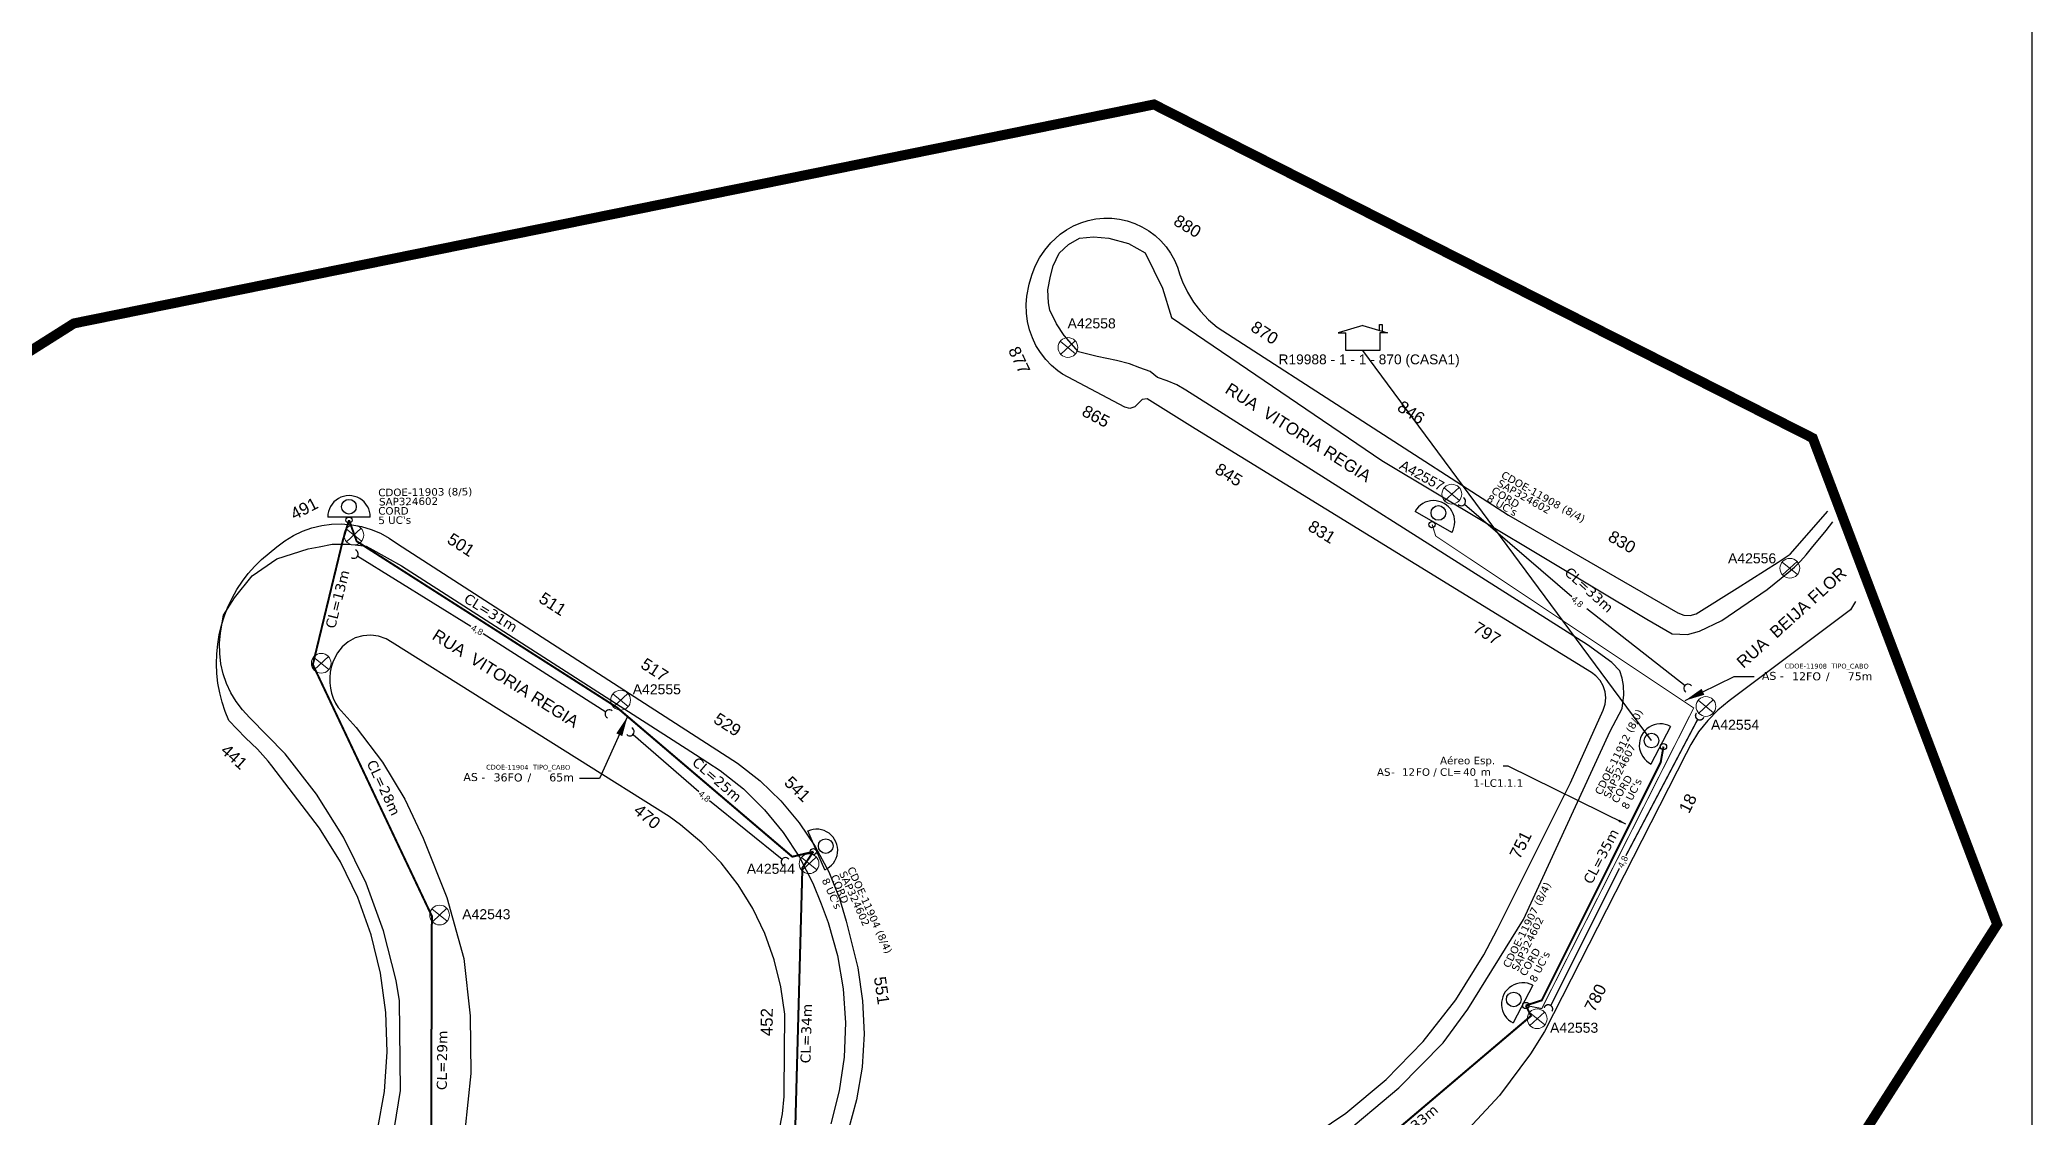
# Model space of a CAD drawing. Header units: metres. Extents: x 1369778 to 1370616, y 14918213 to 14918807.
# Drawn here: x 1370417.1 to 1370616.3, y 14918456.7 to 14918564.5 of the extents above; entities that cross this region are included whole.
import ezdxf
from ezdxf.enums import TextEntityAlignment as Align

# ---------------------------------------------------------------- set-up
doc = ezdxf.new("R2010")
doc.units = ezdxf.units.M
doc.header["$LTSCALE"] = 0.1
doc.header["$MEASUREMENT"] = 0
doc.linetypes.add('PHANTOM2', pattern=[1.25, 0.625, -0.125, 0.125, -0.125, 0.125, -0.125])
for name, color, linetype in [('10.0-Cartográfico', 252, 'Continuous'), ('10.2-Nº Policía', 2, 'Continuous'), ('10.3-Nome das Ruas', 252, 'Continuous'), ('20.2-CDO_POSTE', 1, 'Continuous'), ('20.5-CABO AÉREO', 1, 'FENCELINE1'), ('30.0 - Legenda dos cabos', 7, 'Continuous'), ('Celulização - CABO 04', 7, 'Continuous'), ('label_cabos', 7, 'Continuous'), ('Legenda', 1, 'Continuous'), ('SURVEYS', 7, 'Continuous'), ('SURVEYS_LEGENDAS', 7, 'Continuous')]:
    doc.layers.add(name, color=color, linetype=linetype)
doc.layers.add('10.4-Postes', color=1, linetype='Continuous', lineweight=0)
doc.layers.add('20.6-CORDOALHA_SUPORTE', color=7, linetype='Continuous', lineweight=25)
doc.layers.add('70.3 - Atributos Ocultos', color=102, linetype='Continuous', plot=False)
doc.layers.add('EXTRA', color=50, linetype='Continuous', plot=False)
doc.styles.add('ARIAL', font='arial.ttf')
doc.styles.add('siredit', font='verdana.ttf')
doc.styles.get("Standard").update_dxf_attribs({"font": 'arial.ttf'})
doc.linetypes.add('FENCELINE1', pattern='A,0.25,-0.1,[133,ltypeshp.shx,S=0.1,R=0,X=-0.1,Y=0],-0.1,1', length=1.45)
doc.dimstyles.new('CC', dxfattribs={"dimtxt": 1, "dimasz": 2, "dimexe": 0.18, "dimexo": 0.0625, "dimgap": 0.09, "dimtad": 0, "dimdec": 0, "dimrnd": 1, "dimzin": 0, "dimdsep": 46, "dimtxsty": 'siredit', "dimblk": 'NONE', "dimcen": 0, "dimse1": 1, "dimse2": 1, "dimsd1": 1, "dimsd2": 1, "dimclrt": 7, "dimadec": 0, "dimazin": 0, "dimtfac": 1, "dimtdec": 0, "dimtofl": 0, "dimtmove": 0, "dimatfit": 3, "dimfxl": 0, "dimtolj": 1, "dimtzin": 0, "dimarcsym": 0})
doc.dimstyles.new('CL', dxfattribs={"dimtxt": 1, "dimasz": 2, "dimexe": 0.18, "dimexo": 0.0625, "dimgap": 0.09, "dimtad": 0, "dimdec": 0, "dimrnd": 1, "dimzin": 0, "dimdsep": 46, "dimtxsty": 'siredit', "dimblk": 'NONE', "dimcen": 0, "dimse1": 1, "dimse2": 1, "dimsd1": 1, "dimsd2": 1, "dimclrt": 7, "dimadec": 0, "dimazin": 0, "dimtfac": 1, "dimtdec": 0, "dimtofl": 0, "dimtmove": 0, "dimatfit": 3, "dimfxl": 0, "dimtolj": 1, "dimtzin": 0, "dimarcsym": 0})
doc.dimstyles.get("Standard").update_dxf_attribs({"dimtxt": 0.18, "dimasz": 0.18, "dimexe": 0.18, "dimexo": 0.0625, "dimgap": 0.09, "dimtad": 0, "dimtih": 1, "dimtoh": 1, "dimdec": 4, "dimzin": 0, "dimdsep": 46, "dimtxsty": 'Standard', "dimcen": 0.09, "dimadec": 0, "dimazin": 0, "dimtfac": 1, "dimtdec": 4, "dimtofl": 0, "dimtmove": 0, "dimatfit": 3, "dimfxl": 0, "dimtolj": 1, "dimtzin": 0, "dimarcsym": 0})

# ---------------------------------------------------------------- blocks, each defined once
blk = doc.blocks.new('PTPT')
at = {"layer": '10.4-Postes', "color": 1, "linetype": 'PHANTOM2'}
for points in [[(-0.0000079, 0.0000104), (0.0000075, -0.000002)], [(0.000007, 0.0000109), (-0.0000074, -0.0000025)]]:
    blk.add_lwpolyline(points, dxfattribs=at)
at = {"layer": '10.4-Postes', "color": 1}
blk.add_circle((-0.0000002, 0.0000042), 0.00000987, dxfattribs=at)
blk = doc.blocks.new('*D41')
at = {"layer": 'Defpoints', "color": 0, "transparency": 16777216}
for p in [(1370457.06, 14918476.93), (1370457.49, 14918476.92), (1370456.73, 14918447.86)]:
    blk.add_point(p, dxfattribs=at)
at = {"layer": 'Celulização - CABO 04', "color": 7, "transparency": 16777216, "insert": (1370457.32, 14918462.39), "char_height": 1, "attachment_point": 5, "rotation": 89.3519, "style": 'siredit'}
blk.add_mtext('\\A1;CL=29m', dxfattribs=at)
blk = doc.blocks.new('_None')
blk = doc.blocks.new('*D42')
at = {"layer": 'Defpoints', "color": 0, "transparency": 16777216}
for p in [(1370445.23, 14918502.11), (1370457.06, 14918476.93), (1370457.37, 14918477.07)]:
    blk.add_point(p, dxfattribs=at)
at = {"layer": 'Celulização - CABO 04', "color": 7, "transparency": 16777216, "insert": (1370451.46, 14918489.66), "char_height": 1, "attachment_point": 5, "rotation": 295.1553, "style": 'siredit'}
blk.add_mtext('\\A1;CL=28m', dxfattribs=at)
blk = doc.blocks.new('*D43')
at = {"layer": 'Defpoints', "color": 0, "transparency": 16777216}
for p in [(1370448.49, 14918514.94), (1370448.49, 14918514.94), (1370445.23, 14918502.11)]:
    blk.add_point(p, dxfattribs=at)
at = {"layer": 'Celulização - CABO 04', "color": 7, "transparency": 16777216, "insert": (1370446.86, 14918508.52), "char_height": 1, "attachment_point": 5, "rotation": 75.7533, "style": 'siredit'}
blk.add_mtext('\\A1;CL=13m', dxfattribs=at)
blk = doc.blocks.new('*D44')
at = {"layer": 'Defpoints', "color": 0, "transparency": 16777216}
for p in [(1370448.57, 14918514.88), (1370475.16, 14918498.42), (1370475.47, 14918498.93)]:
    blk.add_point(p, dxfattribs=at)
at = {"layer": 'Celulização - CABO 04', "color": 7, "transparency": 16777216, "insert": (1370462.18, 14918507.16), "char_height": 1, "attachment_point": 5, "rotation": 328.236, "style": 'siredit'}
blk.add_mtext('\\A1;CL=31m', dxfattribs=at)
blk = doc.blocks.new('*D45')
at = {"layer": 'Defpoints', "color": 0, "transparency": 16777216}
for p in [(1370475.16, 14918498.42), (1370494, 14918482.06), (1370494.2, 14918482.3)]:
    blk.add_point(p, dxfattribs=at)
at = {"layer": 'Celulização - CABO 04', "color": 7, "transparency": 16777216, "insert": (1370484.79, 14918490.48), "char_height": 1, "attachment_point": 5, "rotation": 319.0144, "style": 'siredit'}
blk.add_mtext('\\A1;CL=25m', dxfattribs=at)
blk = doc.blocks.new('*D46')
at = {"layer": 'Defpoints', "color": 0, "transparency": 16777216}
for p in [(1370494, 14918482.06), (1370494.18, 14918482.05), (1370493.07, 14918448.08)]:
    blk.add_point(p, dxfattribs=at)
at = {"layer": 'Celulização - CABO 04', "color": 7, "transparency": 16777216, "insert": (1370493.72, 14918465.07), "char_height": 1, "attachment_point": 5, "rotation": 88.4419, "style": 'siredit'}
blk.add_mtext('\\A1;CL=34m', dxfattribs=at)
blk = doc.blocks.new('*D55')
at = {"layer": 'Defpoints', "color": 0, "transparency": 16777216}
for p in [(1370566.78, 14918466.55), (1370566.89, 14918466.42), (1370541.79, 14918445.14)]:
    blk.add_point(p, dxfattribs=at)
at = {"layer": 'Celulização - CABO 04', "color": 7, "transparency": 16777216, "insert": (1370554.4, 14918455.72), "char_height": 1, "attachment_point": 5, "rotation": 40.5818, "style": 'siredit'}
blk.add_mtext('\\A1;CL=33m', dxfattribs=at)
blk = doc.blocks.new('*D56')
at = {"layer": 'Defpoints', "color": 0, "transparency": 16777216}
for p in [(1370581.28, 14918498.24), (1370582.44, 14918497.63), (1370566.18, 14918466.63)]:
    blk.add_point(p, dxfattribs=at)
at = {"layer": 'Celulização - CABO 04', "color": 7, "transparency": 16777216, "insert": (1370573.17, 14918482.79), "char_height": 1, "attachment_point": 5, "rotation": 62.3125, "style": 'siredit'}
blk.add_mtext('\\A1;CL=35m', dxfattribs=at)
blk = doc.blocks.new('*D57')
at = {"layer": 'Defpoints', "color": 0, "transparency": 16777216}
for p in [(1370559.28, 14918519.99), (1370583.76, 14918497.9), (1370584.2, 14918498.4)]:
    blk.add_point(p, dxfattribs=at)
at = {"layer": 'Celulização - CABO 04', "color": 7, "transparency": 16777216, "insert": (1370571.96, 14918509.45), "char_height": 1, "attachment_point": 5, "rotation": 317.9387, "style": 'siredit'}
blk.add_mtext('\\A1;CL=33m', dxfattribs=at)
blk = doc.blocks.new('A$C7D571CCD')
at = {"layer": 'EXTRA', "style": 'siredit'}
for tag, p in [('ID', (6.68, 1.72)), ('XX', (11.11, 1.72))]:
    blk.add_attdef(tag, text='', height=0.48, rotation=359.69, dxfattribs=at).set_placement(p, align=Align.MIDDLE_CENTER)
at = {"layer": 'Legenda', "color": 7, "style": 'siredit'}
for tag, p in [('TIPO_CABO', (3.39, 0.74)), ('CABO', (6.76, 0.7)), ('/', (8.88, 0.7)), ('METROS', (12.11, 0.7))]:
    blk.add_attdef(tag, text='', height=0.8, rotation=359.69, dxfattribs=at).set_placement(p, align=Align.MIDDLE_CENTER)
blk = doc.blocks.new('LVLV')
for p, q in [((0, 0.0000254), (-0.0000251, 0.000018)), ((0, 0.0000254), (0.0000251, 0.000018)), ((0.0000169, 0.0000264), (0.0000195, 0.0000264)), ((0.0000169, 0.0000205), (0.0000169, 0.0000264)), ((0.0000195, 0.0000264), (0.0000195, 0.0000198)), ((-0.0000251, 0.000018), (-0.0000173, 0.000018)), ((-0.0000172, 0), (-0.0000172, 0.0000179)), ((0.0000172, 0), (-0.0000172, 0)), ((0.0000251, 0.000018), (0.0000172, 0.000018)), ((0.0000172, 0.000018), (0.0000172, 0))]:
    blk.add_line(p, q)
blk = doc.blocks.new('*U84')
at = {"layer": '30.0 - Legenda dos cabos', "color": 0, "style": 'siredit'}
for s, p in [('Aéreo Esp.', (7.5, 0.55)), ('CL=', (7.5, -0.6))]:
    blk.add_text(s, height=0.75, dxfattribs=at).set_placement(p, align=Align.MIDDLE_LEFT)
for s, p in [('-', (2.8, -0.6)), ('/', (7, -0.6)), ('-', (11.7, -1.7))]:
    blk.add_text(s, height=0.75, dxfattribs=at).set_placement(p, align=Align.MIDDLE_CENTER)
for s, p in [('FO', (6.5, -0.6)), ('m', (12.58, -0.6))]:
    blk.add_text(s, height=0.75, dxfattribs=at).set_placement(p, align=Align.MIDDLE_RIGHT)
at = {"layer": '30.0 - Legenda dos cabos', "color": 0, "style": 'siredit', "flags": 9}
blk.add_attdef('DESTINO_CABO', text='', height=0.75, dxfattribs=at).set_placement((3.65, 0.55), align=Align.MIDDLE_CENTER)
at = {"layer": '30.0 - Legenda dos cabos', "color": 0, "style": 'siredit', "flags": 8}
for tag, p in [('TIPO_CABO', (2.55, -0.6)), ('FIBRAS', (5, -0.6)), ('CODIGO', (11.5, -1.7))]:
    blk.add_attdef(tag, text='', height=0.75, dxfattribs=at).set_placement(p, align=Align.MIDDLE_RIGHT)
for tag, p in [('COMP_CABO', (9.8, -0.6)), ('LANCE', (11.9, -1.7))]:
    blk.add_attdef(tag, text='', height=0.75, dxfattribs=at).set_placement(p, align=Align.MIDDLE_LEFT)
at = {"layer": '70.3 - Atributos Ocultos', "style": 'siredit', "flags": 9}
blk.add_attdef('ORIGEM_CABO', text='', height=0.5, dxfattribs=at).set_placement((4, 1.05), align=Align.BOTTOM_CENTER)
blk.add_attdef('FATOR', text='', height=0.3, dxfattribs=at).set_placement((6.75, -0.25), align=Align.MIDDLE_CENTER)
at = {"layer": '30.0 - Legenda dos cabos', "color": 0}
blk.add_leader([(26.08, -5.81), (14.3, 0), (13.8, 0)], dimstyle='Standard', override={"dimasz": 0.75, "dimgap": 0.5, "dimtad": 0}, dxfattribs=at)

msp = doc.modelspace()

# ---------------------------------------------------------------- linework, layer by layer
msp.add_lwpolyline([(1369777.7, 14918213.08), (1370616.26, 14918213.08), (1370616.26, 14918807.08), (1369777.7, 14918807.08), (1369777.7, 14918213.08)])
at = {"layer": '10.0-Cartográfico'}
for p, q in [((1370518.17, 14918544.16), (1370519.1, 14918545.02)), ((1370519.1, 14918545.02), (1370519.74, 14918545.48)), ((1370519.74, 14918545.48), (1370520.43, 14918545.86)), ((1370520.43, 14918545.86), (1370521.15, 14918546.18)), ((1370521.15, 14918546.18), (1370521.9, 14918546.41)), ((1370521.9, 14918546.41), (1370522.68, 14918546.57)), ((1370522.68, 14918546.57), (1370523.46, 14918546.64)), ((1370523.46, 14918546.64), (1370524.25, 14918546.63)), ((1370524.25, 14918546.63), (1370525.04, 14918546.54)), ((1370525.04, 14918546.54), (1370525.81, 14918546.36)), ((1370525.81, 14918546.36), (1370526.55, 14918546.11)), ((1370526.55, 14918546.11), (1370527.27, 14918545.78)), ((1370527.27, 14918545.78), (1370527.95, 14918545.38)), ((1370527.95, 14918545.38), (1370528.58, 14918544.91)), ((1370517.04, 14918542.66), (1370517.57, 14918543.44)), ((1370517.57, 14918543.44), (1370518.17, 14918544.16)), ((1370518.4, 14918541.87), (1370519, 14918543.12)), ((1370519, 14918543.12), (1370519.93, 14918543.99)), ((1370519.93, 14918543.99), (1370521.04, 14918544.64)), ((1370521.04, 14918544.64), (1370522.43, 14918544.78)), ((1370522.43, 14918544.78), (1370523.95, 14918544.64)), ((1370523.95, 14918544.64), (1370525.94, 14918544.09)), ((1370525.94, 14918544.09), (1370527.6, 14918543.16)), ((1370527.6, 14918543.16), (1370529.32, 14918539.65)), ((1370528.58, 14918544.91), (1370529.16, 14918544.37)), ((1370529.16, 14918544.37), (1370529.68, 14918543.78)), ((1370529.68, 14918543.78), (1370530.14, 14918543.14)), ((1370530.14, 14918543.14), (1370530.52, 14918542.45)), ((1370516.25, 14918540.95), (1370516.6, 14918541.82)), ((1370516.6, 14918541.82), (1370517.04, 14918542.66)), ((1370518.12, 14918540.85), (1370518.4, 14918541.87)), ((1370530.52, 14918542.45), (1370530.84, 14918541.72)), ((1370530.84, 14918541.72), (1370531.07, 14918540.97)), ((1370515.76, 14918538.83), (1370515.99, 14918540.04)), ((1370515.99, 14918540.04), (1370516.25, 14918540.95)), ((1370517.85, 14918539.47), (1370518.12, 14918540.85)), ((1370517.94, 14918538.17), (1370517.85, 14918539.47)), ((1370529.32, 14918539.65), (1370530.24, 14918536.69)), ((1370531.07, 14918540.97), (1370531.33, 14918540.26)), ((1370531.33, 14918540.26), (1370531.83, 14918539.22)), ((1370531.83, 14918539.22), (1370532.43, 14918538.23)), ((1370515.69, 14918537.99), (1370515.76, 14918538.83)), ((1370515.72, 14918537.14), (1370515.69, 14918537.99)), ((1370515.83, 14918536.3), (1370515.72, 14918537.14)), ((1370518.08, 14918537.43), (1370517.94, 14918538.17)), ((1370518.73, 14918536.05), (1370518.08, 14918537.43)), ((1370532.43, 14918538.23), (1370533.13, 14918537.32)), ((1370533.13, 14918537.32), (1370533.92, 14918536.48)), ((1370516.03, 14918535.47), (1370515.83, 14918536.3)), ((1370516.32, 14918534.67), (1370516.03, 14918535.47)), ((1370519.51, 14918534.89), (1370518.73, 14918536.05)), ((1370530.24, 14918536.69), (1370551.27, 14918522.38)), ((1370533.92, 14918536.48), (1370534.79, 14918535.73)), ((1370534.79, 14918535.73), (1370563.91, 14918516.94)), ((1370516.68, 14918533.91), (1370516.32, 14918534.67)), ((1370517.13, 14918533.19), (1370516.68, 14918533.91)), ((1370517.65, 14918532.51), (1370517.13, 14918533.19)), ((1370520.94, 14918533.28), (1370519.51, 14918534.89)), ((1370522.79, 14918532.81), (1370520.94, 14918533.28)), ((1370518.23, 14918531.9), (1370517.65, 14918532.51)), ((1370518.88, 14918531.35), (1370518.23, 14918531.9)), ((1370519.33, 14918531.03), (1370518.88, 14918531.35)), ((1370525.56, 14918527.72), (1370519.33, 14918531.03)), ((1370524.72, 14918532.4), (1370522.79, 14918532.81)), ((1370526.03, 14918532.07), (1370524.72, 14918532.4)), ((1370527.05, 14918531.66), (1370526.03, 14918532.07)), ((1370528.11, 14918531.29), (1370527.05, 14918531.66)), ((1370528.83, 14918530.71), (1370528.11, 14918531.29)), ((1370529.81, 14918530.38), (1370528.83, 14918530.71)), ((1370530.76, 14918529.96), (1370529.81, 14918530.38)), ((1370531.65, 14918529.44), (1370530.76, 14918529.96)), ((1370571.82, 14918503.97), (1370531.65, 14918529.44)), ((1370526.07, 14918527.6), (1370525.56, 14918527.72)), ((1370526.56, 14918527.75), (1370526.07, 14918527.6)), ((1370526.92, 14918528.13), (1370526.56, 14918527.75)), ((1370527.28, 14918528.5), (1370526.92, 14918528.13)), ((1370527.8, 14918528.58), (1370527.28, 14918528.5)), ((1370532.59, 14918525.57), (1370527.8, 14918528.58)), ((1370572.21, 14918501.2), (1370532.59, 14918525.57)), ((1370551.27, 14918522.38), (1370577.75, 14918506.52)), ((1370592.07, 14918513.02), (1370595.84, 14918517.33)), ((1370442.45, 14918514.9), (1370443.35, 14918515.33)), ((1370443.35, 14918515.33), (1370444.3, 14918515.66)), ((1370444.3, 14918515.66), (1370445.28, 14918515.9)), ((1370445.28, 14918515.9), (1370446.27, 14918516.03)), ((1370446.27, 14918516.03), (1370447.27, 14918516.05)), ((1370447.27, 14918516.05), (1370448.28, 14918515.97)), ((1370448.28, 14918515.97), (1370449.26, 14918515.79)), ((1370449.26, 14918515.79), (1370450.22, 14918515.5)), ((1370450.22, 14918515.5), (1370451.15, 14918515.12)), ((1370451.15, 14918515.12), (1370452.03, 14918514.64)), ((1370563.91, 14918516.94), (1370580.85, 14918507.16)), ((1370594.2, 14918513.63), (1370595.66, 14918515.38)), ((1370595.66, 14918515.38), (1370596.35, 14918516.25)), ((1370439.27, 14918512.5), (1370440.01, 14918513.14)), ((1370440.01, 14918513.14), (1370440.79, 14918513.76)), ((1370440.79, 14918513.76), (1370441.59, 14918514.37)), ((1370440.79, 14918512.55), (1370443.92, 14918513.55)), ((1370441.59, 14918514.37), (1370442.45, 14918514.9)), ((1370443.92, 14918513.55), (1370445.04, 14918513.77)), ((1370445.04, 14918513.77), (1370446.33, 14918514.03)), ((1370446.33, 14918514.03), (1370447.82, 14918514.03)), ((1370447.82, 14918514.03), (1370448.64, 14918513.97)), ((1370448.64, 14918513.97), (1370449.72, 14918513.82)), ((1370449.72, 14918513.82), (1370450.39, 14918513.46)), ((1370450.39, 14918513.46), (1370453.24, 14918511.85)), ((1370452.03, 14918514.64), (1370452.86, 14918514.07)), ((1370452.86, 14918514.07), (1370486.85, 14918492.11)), ((1370593.68, 14918512.96), (1370594.2, 14918513.63)), ((1370437.94, 14918511.08), (1370438.58, 14918511.82)), ((1370438.33, 14918510.86), (1370440.79, 14918512.55)), ((1370438.58, 14918511.82), (1370439.27, 14918512.5)), ((1370453.24, 14918511.85), (1370482.63, 14918492.97)), ((1370586.79, 14918509.61), (1370590.87, 14918512.23)), ((1370589.79, 14918509.49), (1370591.88, 14918511.18)), ((1370590.87, 14918512.23), (1370592.07, 14918513.02)), ((1370591.88, 14918511.18), (1370592.52, 14918511.74)), ((1370592.52, 14918511.74), (1370593.12, 14918512.33)), ((1370593.12, 14918512.33), (1370593.68, 14918512.96)), ((1370436.33, 14918508.64), (1370436.81, 14918509.49)), ((1370436.57, 14918508.66), (1370438.33, 14918510.86)), ((1370436.81, 14918509.49), (1370437.35, 14918510.31)), ((1370437.35, 14918510.31), (1370437.94, 14918511.08)), ((1370582.66, 14918507.07), (1370586.79, 14918509.61)), ((1370585.24, 14918506.38), (1370589.79, 14918509.49)), ((1370435.47, 14918506.91), (1370436.57, 14918508.66)), ((1370435.56, 14918506.85), (1370435.91, 14918507.76)), ((1370435.91, 14918507.76), (1370436.33, 14918508.64)), ((1370580.85, 14918507.16), (1370581.43, 14918506.94)), ((1370598.12, 14918507.45), (1370585.97, 14918498.36)), ((1370598.6, 14918508.3), (1370598.12, 14918507.45)), ((1370435.04, 14918504.97), (1370435.27, 14918505.92)), ((1370435.06, 14918504.12), (1370435.15, 14918505.15)), ((1370435.15, 14918505.15), (1370435.47, 14918506.91)), ((1370435.27, 14918505.92), (1370435.56, 14918506.85)), ((1370577.75, 14918506.52), (1370580.29, 14918505.04)), ((1370581.43, 14918506.94), (1370582.06, 14918506.9)), ((1370581.81, 14918505), (1370583.02, 14918505.32)), ((1370582.06, 14918506.9), (1370582.66, 14918507.07)), ((1370583.02, 14918505.32), (1370585.24, 14918506.38)), ((1370434.78, 14918503.04), (1370434.88, 14918504.01)), ((1370434.88, 14918504.01), (1370435.04, 14918504.97)), ((1370435.08, 14918503.09), (1370435.06, 14918504.12)), ((1370446.87, 14918503.17), (1370446.61, 14918502.71)), ((1370447.32, 14918503.75), (1370446.87, 14918503.17)), ((1370447.92, 14918504.27), (1370447.32, 14918503.75)), ((1370448.62, 14918504.65), (1370447.92, 14918504.27)), ((1370449.38, 14918504.87), (1370448.62, 14918504.65)), ((1370450.18, 14918504.93), (1370449.38, 14918504.87)), ((1370450.96, 14918504.83), (1370450.18, 14918504.93)), ((1370451.71, 14918504.56), (1370450.96, 14918504.83)), ((1370452.32, 14918504.2), (1370451.71, 14918504.56)), ((1370480.01, 14918486.79), (1370452.32, 14918504.2)), ((1370574.26, 14918502.18), (1370571.82, 14918503.97)), ((1370580.29, 14918505.04), (1370581.81, 14918505)), ((1370434.76, 14918502.07), (1370434.78, 14918503.04)), ((1370434.8, 14918501.09), (1370434.76, 14918502.07)), ((1370435.2, 14918502.07), (1370435.08, 14918503.09)), ((1370435.44, 14918501.07), (1370435.2, 14918502.07)), ((1370446.14, 14918501.21), (1370446.09, 14918500.68)), ((1370446.24, 14918501.73), (1370446.14, 14918501.21)), ((1370446.4, 14918502.23), (1370446.24, 14918501.73)), ((1370446.61, 14918502.71), (1370446.4, 14918502.23)), ((1370572.65, 14918500.87), (1370572.21, 14918501.2)), ((1370575.05, 14918501.35), (1370574.26, 14918502.18)), ((1370575.28, 14918500.62), (1370575.05, 14918501.35)), ((1370434.9, 14918500.12), (1370434.8, 14918501.09)), ((1370435.08, 14918499.16), (1370434.9, 14918500.12)), ((1370435.32, 14918498.22), (1370435.08, 14918499.16)), ((1370435.77, 14918500.09), (1370435.44, 14918501.07)), ((1370436.21, 14918499.16), (1370435.77, 14918500.09)), ((1370446.09, 14918500.68), (1370446.09, 14918500.16)), ((1370446.09, 14918500.16), (1370446.15, 14918499.63)), ((1370446.15, 14918499.63), (1370446.27, 14918499.12)), ((1370573.07, 14918500.4), (1370572.65, 14918500.87)), ((1370573.38, 14918499.86), (1370573.07, 14918500.4)), ((1370573.57, 14918499.26), (1370573.38, 14918499.86)), ((1370573.64, 14918498.64), (1370573.57, 14918499.26)), ((1370575.41, 14918499.88), (1370575.28, 14918500.62)), ((1370575.46, 14918498.96), (1370575.41, 14918499.88)), ((1370435.63, 14918497.29), (1370435.32, 14918498.22)), ((1370435.99, 14918496.39), (1370435.63, 14918497.29)), ((1370436.74, 14918498.28), (1370436.21, 14918499.16)), ((1370437.36, 14918497.45), (1370436.74, 14918498.28)), ((1370438.06, 14918496.7), (1370437.36, 14918497.45)), ((1370446.27, 14918499.12), (1370446.43, 14918498.62)), ((1370446.43, 14918498.62), (1370446.65, 14918498.13)), ((1370446.65, 14918498.13), (1370446.92, 14918497.68)), ((1370446.92, 14918497.68), (1370448.73, 14918495.67)), ((1370570.11, 14918490.14), (1370573.37, 14918497.42)), ((1370573.37, 14918497.42), (1370573.57, 14918498.01)), ((1370573.57, 14918498.01), (1370573.64, 14918498.64)), ((1370574.08, 14918495.33), (1370575.28, 14918497.58)), ((1370575.28, 14918497.58), (1370575.46, 14918498.96)), ((1370584.85, 14918497.43), (1370583.83, 14918496.38)), ((1370585.97, 14918498.36), (1370584.85, 14918497.43)), ((1370437.65, 14918494.64), (1370435.99, 14918496.39)), ((1370441.61, 14918493.04), (1370438.06, 14918496.7)), ((1370448.73, 14918495.67), (1370451.35, 14918492.22)), ((1370565.42, 14918476.49), (1370574.08, 14918495.33)), ((1370582.92, 14918495.24), (1370582.14, 14918494)), ((1370583.83, 14918496.38), (1370582.92, 14918495.24)), ((1370438.85, 14918493.53), (1370437.65, 14918494.64)), ((1370439.93, 14918492.31), (1370438.85, 14918493.53)), ((1370582.14, 14918494), (1370581.67, 14918493.08)), ((1370440.29, 14918491.84), (1370439.93, 14918492.31)), ((1370445.07, 14918485.61), (1370440.29, 14918491.84)), ((1370444.76, 14918489.02), (1370441.61, 14918493.04)), ((1370451.35, 14918492.22), (1370453.59, 14918488.52)), ((1370482.63, 14918492.97), (1370485.12, 14918491.38)), ((1370485.12, 14918491.38), (1370487.43, 14918489.54)), ((1370486.85, 14918492.11), (1370489.11, 14918490.34)), ((1370581.67, 14918493.08), (1370567.52, 14918465.27)), ((1370487.43, 14918489.54), (1370489.53, 14918487.46)), ((1370489.11, 14918490.34), (1370491.17, 14918488.35)), ((1370562.77, 14918475.47), (1370570.11, 14918490.14)), ((1370447.47, 14918484.7), (1370444.76, 14918489.02)), ((1370453.59, 14918488.52), (1370455.43, 14918484.61)), ((1370489.53, 14918487.46), (1370491.4, 14918485.18)), ((1370491.17, 14918488.35), (1370493.01, 14918486.15)), ((1370447.16, 14918482.25), (1370445.07, 14918485.61)), ((1370481.16, 14918485.96), (1370480.01, 14918486.79)), ((1370483.29, 14918484.16), (1370481.16, 14918485.96)), ((1370493.01, 14918486.15), (1370494.61, 14918483.77)), ((1370449.71, 14918480.12), (1370447.47, 14918484.7)), ((1370455.43, 14918484.61), (1370457.78, 14918478.67)), ((1370485.21, 14918482.15), (1370483.29, 14918484.16)), ((1370491.4, 14918485.18), (1370493.03, 14918482.72)), ((1370494.61, 14918483.77), (1370495.96, 14918481.24)), ((1370448.88, 14918478.68), (1370447.16, 14918482.25)), ((1370486.91, 14918479.95), (1370485.21, 14918482.15)), ((1370493.03, 14918482.72), (1370494.39, 14918480.1)), ((1370495.96, 14918481.24), (1370497.03, 14918478.58)), ((1370451.47, 14918475.33), (1370449.71, 14918480.12)), ((1370488.38, 14918477.59), (1370486.91, 14918479.95)), ((1370494.39, 14918480.1), (1370495.22, 14918478.05)), ((1370450.22, 14918474.96), (1370448.88, 14918478.68)), ((1370457.78, 14918478.67), (1370459.49, 14918472.57)), ((1370489.58, 14918475.08), (1370488.38, 14918477.59)), ((1370495.22, 14918478.05), (1370495.92, 14918476.17)), ((1370497.03, 14918478.58), (1370497.7, 14918476.32)), ((1370452.71, 14918470.38), (1370451.47, 14918475.33)), ((1370495.92, 14918476.17), (1370496.84, 14918472.89)), ((1370497.7, 14918476.32), (1370498.86, 14918471.65)), ((1370559.85, 14918467.5), (1370565.42, 14918476.49)), ((1370561.46, 14918472.94), (1370562.77, 14918475.47)), ((1370451.17, 14918471.11), (1370450.22, 14918474.96)), ((1370490.52, 14918472.46), (1370489.58, 14918475.08)), ((1370459.49, 14918472.57), (1370460.13, 14918466.84)), ((1370491.19, 14918469.76), (1370490.52, 14918472.46)), ((1370496.84, 14918472.89), (1370497.41, 14918469.53)), ((1370498.86, 14918471.65), (1370499.35, 14918468.36)), ((1370558.65, 14918468.45), (1370561.46, 14918472.94)), ((1370451.7, 14918467.19), (1370451.17, 14918471.11)), ((1370453.07, 14918468.33), (1370452.71, 14918470.38)), ((1370491.56, 14918467), (1370491.19, 14918469.76)), ((1370497.41, 14918469.53), (1370497.63, 14918466.13)), ((1370453.14, 14918459.39), (1370453.07, 14918468.33)), ((1370499.35, 14918468.36), (1370499.5, 14918465.04)), ((1370555.38, 14918464.29), (1370558.65, 14918468.45)), ((1370557.37, 14918464.14), (1370559.85, 14918467.5)), ((1370451.83, 14918463.23), (1370451.7, 14918467.19)), ((1370460.13, 14918466.84), (1370460.17, 14918461.07)), ((1370491.51, 14918459.3), (1370491.56, 14918467)), ((1370497.63, 14918466.13), (1370497.49, 14918462.72)), ((1370499.5, 14918465.04), (1370499.3, 14918461.72)), ((1370551.7, 14918460.49), (1370555.38, 14918464.29)), ((1370552.95, 14918459.64), (1370557.37, 14918464.14)), ((1370567.52, 14918465.27), (1370566.11, 14918463.04)), ((1370451.54, 14918459.28), (1370451.83, 14918463.23)), ((1370497.49, 14918462.72), (1370497, 14918459.35)), ((1370499.3, 14918461.72), (1370498.75, 14918458.44)), ((1370566.11, 14918463.04), (1370563, 14918458.86)), ((1370452.13, 14918453.01), (1370453.14, 14918459.39)), ((1370460.17, 14918461.07), (1370459.6, 14918455.33)), ((1370497, 14918459.35), (1370496.16, 14918456.04)), ((1370546.91, 14918454.56), (1370552.95, 14918459.64)), ((1370547.65, 14918457.1), (1370551.7, 14918460.49)), ((1370450.84, 14918455.39), (1370451.54, 14918459.28)), ((1370491.35, 14918457.04), (1370491.5, 14918458.77)), ((1370491.5, 14918458.77), (1370491.51, 14918459.3)), ((1370498.75, 14918458.44), (1370497.87, 14918455.23)), ((1370563, 14918458.86), (1370559.46, 14918455.03)), ((1370491.02, 14918455.33), (1370491.35, 14918457.04)), ((1370543.26, 14918454.15), (1370547.65, 14918457.1))]:
    msp.add_line(p, q, dxfattribs=at)
at = {"layer": '20.2-CDO_POSTE', "color": 7}
for points in [[(1370558.25, 14918515.18), (1370554.57, 14918517.3)], [(1370450.13, 14918516.73), (1370445.88, 14918516.74)], [(1370495.57, 14918481.44), (1370493.86, 14918485.34)]]:
    msp.add_lwpolyline(points, dxfattribs=at)
at = {"layer": '20.2-CDO_POSTE', "color": 1}
msp.add_lwpolyline([(1370580.11, 14918495.8), (1370578.16, 14918492.03)], dxfattribs=at)
at = {"layer": '20.2-CDO_POSTE', "color": 5}
msp.add_lwpolyline([(1370566.34, 14918469.91), (1370564.39, 14918466.13)], dxfattribs=at)
at = {"layer": '20.2-CDO_POSTE', "color": 7}
for centre, radius in [((1370448, 14918517.77), 0.733), ((1370556.91, 14918517.15), 0.733), ((1370448.01, 14918516.43), 0.311), ((1370556.26, 14918515.97), 0.311)]:
    msp.add_circle(centre, radius, dxfattribs=at)
at = {"layer": '20.2-CDO_POSTE', "color": 1}
for centre, radius in [((1370578.21, 14918494.38), 0.733), ((1370579.41, 14918493.78), 0.311)]:
    msp.add_circle(centre, radius, dxfattribs=at)
at = {"layer": '20.2-CDO_POSTE', "color": 5}
for centre, radius in [((1370494.43, 14918483.26), 0.311), ((1370495.66, 14918483.82), 0.733), ((1370564.44, 14918468.48), 0.733), ((1370565.65, 14918467.88), 0.311)]:
    msp.add_circle(centre, radius, dxfattribs=at)
at = {"layer": '20.2-CDO_POSTE', "color": 7}
for centre, start, end in [((1370448.01, 14918516.76), 359.2005, 180.6737), ((1370556.42, 14918516.26), 329.313, 150.7863)]:
    msp.add_arc(centre, 2.12, start, end, dxfattribs=at)
at = {"layer": '20.2-CDO_POSTE', "color": 1}
msp.add_arc((1370579.11, 14918493.93), 2.12, 61.9576, 243.4308, dxfattribs=at)
at = {"layer": '20.2-CDO_POSTE', "color": 5}
for centre, start, end in [((1370494.74, 14918483.4), 292.863, 114.3362), ((1370565.34, 14918468.03), 61.9576, 243.4308)]:
    msp.add_arc(centre, 2.12, start, end, dxfattribs=at)
at = {"layer": '20.5-CABO AÉREO', "color": 4, "ltscale": 0.065}
msp.add_lwpolyline([(1370578.21, 14918494.38), (1370578.21, 14918494.38), (1370549.36, 14918533.4), (1370549.36, 14918533.4), (1370549.36, 14918533.4)], dxfattribs=at)
at = {"layer": '20.5-CABO AÉREO', "color": 5, "linetype": 'FENCELINE1', "ltscale": 0.065, "const_width": 0.2}
for points in [[(1370395.19, 14918409.82), (1370395.39, 14918408.33), (1370386.82, 14918387.96), (1370378.89, 14918369.54), (1370370.79, 14918346.45), (1370381.29, 14918349.46), (1370403.33, 14918372.39), (1370413.86, 14918389.99), (1370427.38, 14918410.53), (1370443.13, 14918427.09), (1370456.2, 14918448.46), (1370456.29, 14918476.82), (1370444.39, 14918501.98), (1370447.41, 14918514.48), (1370448.01, 14918516.43)], [(1370448.01, 14918516.43), (1370448.78, 14918514.31), (1370474.78, 14918497.7), (1370492.32, 14918482.76), (1370494.43, 14918483.26)], [(1370494.43, 14918483.26), (1370493.33, 14918481.65), (1370492.42, 14918448.32), (1370476.31, 14918417.12), (1370468.61, 14918401.99), (1370467.3, 14918402.41)], [(1370493.2, 14918416.93), (1370495.25, 14918415.76), (1370509.23, 14918429.35), (1370520.87, 14918433.34), (1370541.47, 14918445.87), (1370566.17, 14918466.84), (1370565.65, 14918467.88)]]:
    msp.add_lwpolyline(points, dxfattribs=at)
at = {"layer": '20.5-CABO AÉREO', "color": 7, "linetype": 'FENCELINE1', "ltscale": 0.065, "const_width": 0.1}
msp.add_lwpolyline([(1370565.65, 14918467.88), (1370567.24, 14918467.57), (1370582.43, 14918497.64), (1370556.64, 14918514.84), (1370556.28, 14918516)], dxfattribs=at)
at = {"layer": '20.5-CABO AÉREO', "color": 1, "linetype": 'FENCELINE1', "ltscale": 0.065, "const_width": 0.2}
msp.add_lwpolyline([(1370565.65, 14918467.88), (1370567.24, 14918468.39), (1370579.13, 14918492.21), (1370579.41, 14918493.78), (1370579.41, 14918493.78)], dxfattribs=at)
at = {"layer": '20.6-CORDOALHA_SUPORTE'}
for p, q in [((1370559.52, 14918518.02), (1370570.25, 14918508.8)), ((1370448.88, 14918512.83), (1370460.18, 14918505.81)), ((1370571.76, 14918507.6), (1370581.56, 14918499.89)), ((1370461.41, 14918505.1), (1370473.67, 14918497.27)), ((1370476.4, 14918495), (1370482.97, 14918489.28)), ((1370484.06, 14918488.37), (1370491.32, 14918482.53))]:
    msp.add_line(p, q, dxfattribs=at)
at = {"layer": '20.6-CORDOALHA_SUPORTE', "const_width": 0.139}
for points in [[(1370582.71, 14918497.14, 1.175638), (1370583.44, 14918496.71)], [(1370567.48, 14918467.64, -1.175638), (1370568.25, 14918467.29)]]:
    msp.add_lwpolyline(points, format="xyb", dxfattribs=at)
for points in [[(1370575.65, 14918482.86), (1370582.83, 14918496.5)], [(1370568.11, 14918467.81), (1370575, 14918481.6)]]:
    msp.add_lwpolyline(points, dxfattribs=at)
at = {"layer": '20.6-CORDOALHA_SUPORTE'}
for centre, start, end in [((1370559.2, 14918518.3), 222.7764, 61.2382), ((1370448.51, 14918513.04), 233.3882, 71.8499), ((1370581.87, 14918499.59), 37.6189, 236.0807), ((1370474.03, 14918497.04), 48.2307, 246.6925), ((1370476.08, 14918495.27), 223.3376, 61.7994), ((1370491.63, 14918482.24), 38.1801, 236.6419)]:
    msp.add_arc(centre, 0.429, start, end, dxfattribs=at)
at = {"layer": 'Celulização - CABO 04', "color": 3, "const_width": 1}
msp.add_lwpolyline([(1370268, 14918347.36), (1370272.07, 14918453.46), (1370318.26, 14918468.36), (1370343.56, 14918487.45), (1370420.51, 14918536.11), (1370528.48, 14918558.01), (1370594.33, 14918524.64), (1370612.77, 14918475.99), (1370587.9, 14918437.05), (1370456.07, 14918339.97), (1370362.25, 14918327.18), (1370286.69, 14918216.15), (1370240.88, 14918236.16), (1370268, 14918347.36)], close=True, dxfattribs=at)

# ---------------------------------------------------------------- block references
at = {"layer": '10.0-Cartográfico'}
for p, values in [((1370586.95, 14918500.11), {'ID': 'CDOE-11908', 'CABO': '12FO', 'METROS': '75m', 'XX': 'TIPO_CABO', '/': '/', 'TIPO_CABO': 'AS -'}), ((1370457.15, 14918489.99), {'ID': 'CDOE-11904', 'CABO': '36FO', 'METROS': '65m', 'XX': 'TIPO_CABO', '/': '/', 'TIPO_CABO': 'AS -'})]:
    msp.add_blockref('A$C7D571CCD', p, dxfattribs=at).add_auto_attribs(values)
at = {"layer": '10.4-Postes', "color": 1, "lineweight": -3, "xscale": 100000, "yscale": 100000, "zscale": 100000}
for p in [(1370519.89, 14918533.28), (1370558.27, 14918518.61), (1370448.51, 14918514.52), (1370592.06, 14918511.2), (1370445.25, 14918501.69), (1370475.18, 14918498), (1370583.67, 14918497.37), (1370494.02, 14918481.64), (1370457.08, 14918476.51), (1370566.8, 14918466.13)]:
    msp.add_blockref('PTPT', p, dxfattribs=at)
at = {"layer": '30.0 - Legenda dos cabos', "ltscale": 2.5}
ref = msp.add_blockref('*U84', (1370549.57, 14918491.83), dxfattribs=at)
ref.add_attrib('TIPO_CABO', 'AS', dxfattribs={"color": 0, "height": 0.75, "style": 'siredit'}).set_placement((1370552.12, 14918491.23), align=Align.MIDDLE_RIGHT)
ref.add_attrib('FIBRAS', '12', dxfattribs={"color": 0, "height": 0.75, "style": 'siredit'}).set_placement((1370554.57, 14918491.23), align=Align.MIDDLE_RIGHT)
ref.add_attrib('COMP_CABO', '40', dxfattribs={"color": 0, "height": 0.75, "style": 'siredit'}).set_placement((1370559.37, 14918491.23), align=Align.MIDDLE_LEFT)
ref.add_attrib('LANCE', 'LC1.1.1', dxfattribs={"color": 0, "height": 0.75, "style": 'siredit'}).set_placement((1370561.47, 14918490.13), align=Align.MIDDLE_LEFT)
ref.add_attrib('CODIGO', '1', dxfattribs={"color": 0, "height": 0.75, "style": 'siredit'}).set_placement((1370561.07, 14918490.13), align=Align.MIDDLE_RIGHT)
at = {"layer": 'SURVEYS', "color": 0, "xscale": 98409.032209269, "yscale": 98409.032209269, "zscale": 98409.032209269}
msp.add_blockref('LVLV', (1370549.36, 14918533.4), dxfattribs=at)

# ---------------------------------------------------------------- texts
at = {"layer": '10.2-Nº Policía', "color": 0}
for s, rotation, p in [('880', 329.519, (1370530.32, 14918546.03)), ('870', 327.1485, (1370538.04, 14918535.44)), ('877', 295.3134, (1370513.87, 14918533.44)), ('865', 332.0039, (1370521.16, 14918526.95)), ('846', 327.1485, (1370552.69, 14918527.46)), ('845', 328.3886, (1370534.46, 14918521.2)), ('491', 27.4651, (1370442.56, 14918516.41)), ('501', 327.118, (1370457.71, 14918514.22)), ('831', 328.3886, (1370543.76, 14918515.48)), ('830', 329.9856, (1370573.76, 14918514.44)), ('511', 327.118, (1370466.87, 14918508.3)), ('797', 328.3886, (1370560.26, 14918505.33)), ('517', 327.118, (1370477.06, 14918501.72)), ('529', 327.118, (1370484.34, 14918496.24)), ('441', 318.0374, (1370435.09, 14918493.25)), ('541', 315.9681, (1370491.42, 14918490.07)), ('470', 320.3415, (1370476.36, 14918487.21)), ('18', 63.0645, (1370581.95, 14918487)), ('751', 63.4515, (1370565.03, 14918482.43)), ('551', 278.43, (1370500.47, 14918470.68)), ('780', 63.0645, (1370572.5, 14918467.13)), ('452', 89.4365, (1370490.35, 14918464.81))]:
    msp.add_text(s, height=1.2, rotation=rotation, dxfattribs=at).set_placement(p)
at = {"layer": '10.3-Nome das Ruas', "color": 252}
for s, rotation, p in [('RUA  VITORIA REGIA', 327.4992, (1370535.48, 14918529.23)), ('RUA  BEIJA FLOR', 42.1218, (1370587.39, 14918501.54))]:
    msp.add_text(s, height=1.2, rotation=rotation, dxfattribs=at).set_placement(p)
msp.add_text('RUA  VITORIA REGIA', height=1.2, rotation=327.8405, dxfattribs=at).set_placement((1370463.67, 14918500.61), align=Align.MIDDLE_CENTER)
at = {"layer": '10.4-Postes', "color": 1, "lineweight": -3}
for s, p in [('A42558', (1370519.84, 14918535.61)), ('A42556', (1370585.86, 14918512.11)), ('A42555', (1370476.37, 14918499.01)), ('A42554', (1370584.16, 14918495.46)), ('A42544', (1370487.77, 14918481.05)), ('A42543', (1370459.33, 14918476.51)), ('A42553', (1370568.07, 14918465.15))]:
    msp.add_text(s, height=1, dxfattribs=at).set_placement(p)
msp.add_text('A42557', height=1, rotation=331.1306, dxfattribs=at).set_placement((1370552.91, 14918521.62))
at = {"layer": '20.2-CDO_POSTE', "color": 7, "style": 'siredit'}
for s, rotation, p in [('CDOE-11908 (8/4)', 330.7456, (1370563.29, 14918521.05)), ('CDOE-11903 (8/5)', 0.6331, (1370450.93, 14918519.19)), ('CORD', 328.3038, (1370562.33, 14918519.51)), ('SAP324602', 330.7456, (1370562.9, 14918520.22)), ('SAP324602', 0.6331, (1370451.01, 14918518.27)), ("8 UC's", 330.7456, (1370561.86, 14918518.71)), ("5 UC's", 0.6331, (1370450.94, 14918516.41))]:
    msp.add_text(s, height=0.75, rotation=rotation, dxfattribs=at).set_placement(p, align=Align.MIDDLE_LEFT)
msp.add_text('CORD', height=0.75, dxfattribs=at).set_placement((1370450.93, 14918517.36), align=Align.MIDDLE_LEFT)
at = {"layer": '20.2-CDO_POSTE', "color": 1, "style": 'siredit'}
for s, rotation, p in [('CDOE-11912 (8/0)', 63.3902, (1370572.84, 14918489.04)), ('SAP324607', 63.3902, (1370573.69, 14918488.69)), ('CORD', 59.1205, (1370574.47, 14918488.23)), ("8 UC's", 63.3902, (1370575.49, 14918487.59))]:
    msp.add_text(s, height=0.75, rotation=rotation, dxfattribs=at).set_placement(p, align=Align.MIDDLE_LEFT)
at = {"layer": '20.2-CDO_POSTE', "color": 5, "style": 'siredit'}
for s, rotation, p in [('SAP324602', 294.2956, (1370497.33, 14918481.26)), ('CDOE-11904 (8/4)', 294.2956, (1370498.14, 14918481.7)), ("8 UC's", 294.2956, (1370495.59, 14918480.57)), ('CORD', 292.4157, (1370496.5, 14918480.94)), ('CDOE-11907 (8/4)', 63.3902, (1370563.65, 14918471.74)), ('SAP324602', 63.3902, (1370564.5, 14918471.4)), ('CORD', 59.1205, (1370565.28, 14918470.93)), ("8 UC's", 63.3902, (1370566.3, 14918470.3))]:
    msp.add_text(s, height=0.75, rotation=rotation, dxfattribs=at).set_placement(p, align=Align.MIDDLE_LEFT)
at = {"layer": '20.6-CORDOALHA_SUPORTE', "style": 'ARIAL'}
for rotation, p in [(319.4285, (1370570.8, 14918508.28)), (330.0403, (1370460.82, 14918505.44)), (319.9897, (1370483.54, 14918488.8)), (62.5093, (1370575.34, 14918482.26))]:
    msp.add_text('4,8', height=0.626, rotation=rotation, dxfattribs=at).set_placement(p, align=Align.MIDDLE_CENTER)
at = {"layer": 'SURVEYS_LEGENDAS', "color": 0}
msp.add_text('R19988 - 1 - 1 - 870 (CASA1)', height=0.9841, dxfattribs=at).set_placement((1370540.93, 14918532.02))

# ---------------------------------------------------------------- dimensions: what is measured, and where the dimension line sits
at = {"layer": 'Celulização - CABO 04'}
for p1, p2, distance, picture, middle in [((1370559.28, 14918519.99), (1370583.76, 14918497.9), 0.67, '*D57', (1370571.96, 14918509.45)), ((1370445.23, 14918502.11), (1370448.49, 14918514.94), 0, '*D43', (1370446.86, 14918508.52)), ((1370448.57, 14918514.88), (1370475.16, 14918498.42), 0.59, '*D44', (1370462.18, 14918507.16)), ((1370445.23, 14918502.11), (1370457.06, 14918476.93), 0.34, '*D42', (1370451.46, 14918489.66)), ((1370475.16, 14918498.42), (1370494, 14918482.06), 0.32, '*D45', (1370484.79, 14918490.48)), ((1370493.07, 14918448.08), (1370494, 14918482.06), -0.19, '*D46', (1370493.72, 14918465.07)), ((1370456.73, 14918447.86), (1370457.06, 14918476.93), -0.43, '*D41', (1370457.32, 14918462.39)), ((1370541.79, 14918445.14), (1370566.78, 14918466.55), -0.17, '*D55', (1370554.4, 14918455.72))]:
    dim = msp.add_aligned_dim(p1=p1, p2=p2, distance=distance, dimstyle='CL', override={"dimzin": 1, "dimpost": 'CL=<>m'}, dxfattribs=at)
    dim.commit()
    dim.dimension.update_dxf_attribs({"geometry": picture, "text_midpoint": middle})
dim = msp.add_linear_dim(base=(1370581.28, 14918498.24), p1=(1370566.18, 14918466.63), p2=(1370582.44, 14918497.63), angle=62.3125, dimstyle='CL', override={"dimzin": 1, "dimpost": 'CL=<>m'}, dxfattribs=at)
dim.commit()
dim.dimension.update_dxf_attribs({"geometry": '*D56', "text_midpoint": (1370573.17, 14918482.79), "dimtype": 161})

# ---------------------------------------------------------------- leaders
at = {"layer": 'label_cabos'}
for points in [[(1370581.56, 14918498.38), (1370586.46, 14918500.78), (1370588.46, 14918500.78)], [(1370475.85, 14918496.79), (1370473.04, 14918490.58), (1370471.04, 14918490.58)]]:
    msp.add_leader(points, dimstyle='CC', override={"dimgap": 0.09, "dimtad": 0}, dxfattribs=at)

doc.saveas('drawing.dxf')
